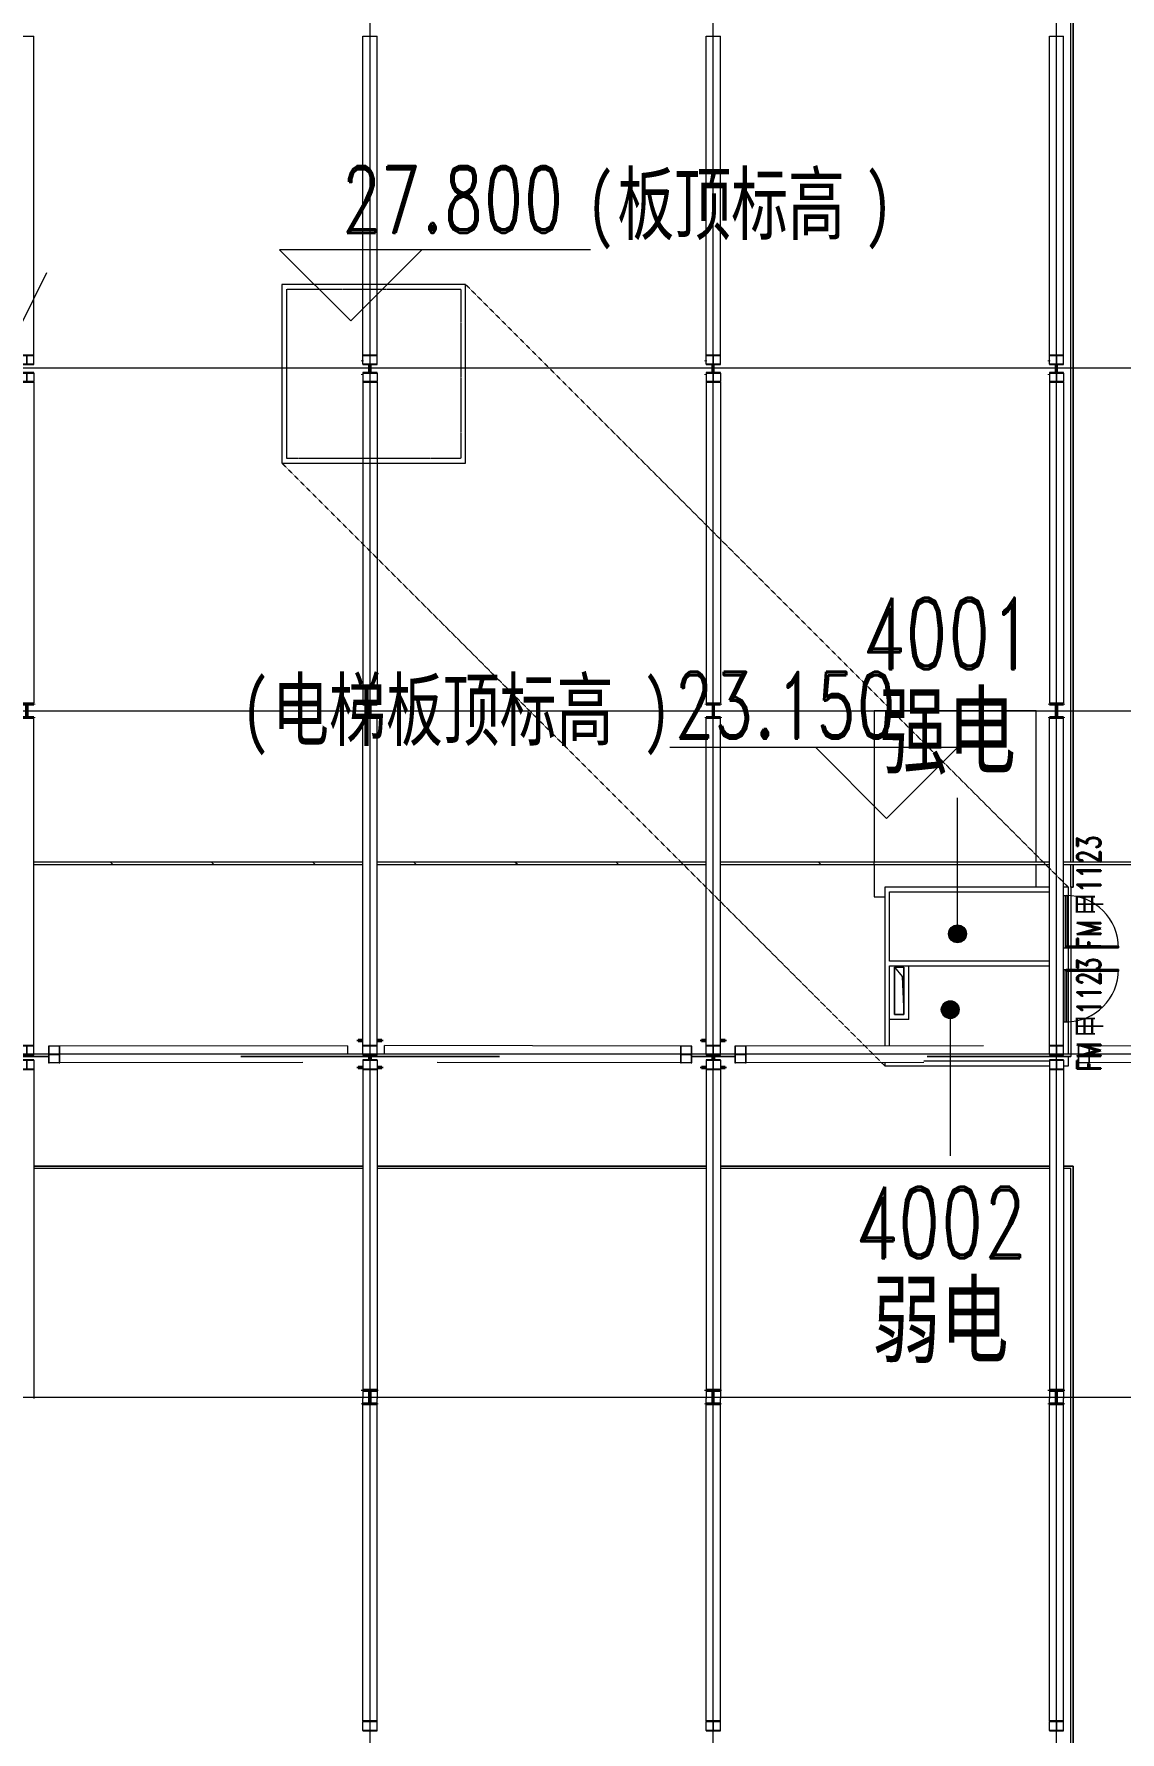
# Model space of a CAD drawing. Header units: millimetres. Extents: x -30000 to 430621, y -31706 to 192400.
# Drawn here: x 43350 to 66133, y 93773 to 129402 of the extents above; entities that cross this region are included whole.
import ezdxf

# ---------------------------------------------------------------- set-up
doc = ezdxf.new("R2010")
doc.units = ezdxf.units.MM
doc.linetypes.add('1_1', pattern=[2, 1, -1])
doc.linetypes.add('轴网线', pattern=[22.04, 18.38, -1.83, 0, -1.83])
doc.layers.get('0').update_dxf_attribs({"color": 8})
for name, color, linetype, lineweight in [('A-ANNO-NOTE', 8, 'Continuous', 5), ('A-AREA-IDEN', 8, 'Continuous', 9), ('A-DETL', 8, 'Continuous', 18), ('A-DETL-GENF', 8, 'Continuous', 18), ('A-DETL-THIN', 8, 'Continuous', 5), ('A-DOOR', 8, 'Continuous', 5), ('A-DOOR-IDEN', 8, 'Continuous', 9), ('A-DOOR-OPNG', 8, 'Continuous', 5), ('A-FLOR', 8, 'Continuous', 5), ('A-FLOR-HRAL', 8, 'Continuous', 5), ('A-GENM', 8, 'Continuous', 5), ('A-WALL', 8, 'Continuous', 5), ('A-WALL-PATT', 8, 'Continuous', 9), ('G-IMPT', 8, 'Continuous', 5), ('S-BEAM', 8, 'Continuous', 5), ('S-COLS', 8, 'Continuous', 5), ('S-GRID', 8, 'Continuous', 9)]:
    doc.layers.add(name, color=color, linetype=linetype, lineweight=lineweight)
doc.styles.add('RomanD', font='romand__.ttf', dxfattribs={"width": 0.7, "height": 1500})
doc.styles.add('RomanD_1', font='romand__.ttf', dxfattribs={"width": 0.7, "height": 500})
doc.styles.add('RomanD_2', font='romand__.ttf', dxfattribs={"width": 0.7, "height": 1400})
doc.styles.add('仿宋_2', font='simfang.ttf', dxfattribs={"width": 0.7, "height": 1500})
doc.styles.add('仿宋_3', font='simfang.ttf', dxfattribs={"width": 0.7, "height": 1250})
doc.styles.add('微软雅黑', font='Microsoft YaHei.ttf', dxfattribs={"width": 0.7, "height": 500})

# ---------------------------------------------------------------- blocks, each defined once
blk = doc.blocks.new('钢_柱_热轧H - HW300X300-659262-LAY-4F-1_500-A')
at = {"layer": 'S-COLS', "lineweight": 15, "true_color": 0xdddddd}
h = blk.add_hatch(color=254, dxfattribs=at)
h.paths.add_polyline_path([(5, -122), (5, 122), (-5, 122), (-5, -122)], flags=0)
h.paths.add_polyline_path([(9, -131), (5, -122), (-5, -131), (5, -131)], flags=0)
h.paths.add_polyline_path([(-150, -150), (150, -150), (150, -135), (-150, -135), (-150, -150)], flags=0)
h.paths.add_polyline_path([(5, 122), (5, 131), (-5, 129)], flags=0)
h.paths.add_polyline_path([(9, 131), (18, 135), (150, 135), (150, 150), (-150, 150), (-150, 135), (5, 132)], flags=0)
at = {"layer": 'S-COLS', "color": 8, "lineweight": 35, "true_color": 0x777777}
for p, q in [((-150, 150), (150, 150)), ((-150, 135), (-150, 150)), ((-18, 135), (-150, 135)), ((-5, -122), (-5, 122)), ((5, 122), (5, -122)), ((150, 135), (18, 135)), ((150, 150), (150, 135)), ((-150, -135), (-18, -135)), ((-150, -150), (-150, -135)), ((150, -150), (-150, -150)), ((18, -135), (150, -135)), ((150, -135), (150, -150))]:
    blk.add_line(p, q, dxfattribs=at)
for centre, start, end in [((-18, 122), 360, 90), ((18, 122), 90, 180), ((-18, -122), 270, 360), ((18, -122), 180, 270)]:
    blk.add_arc(centre, 13, start, end, dxfattribs=at)
blk = doc.blocks.new('钢_柱_焊接H - H600X500X20X30-V17-LAY-4F-1_500-A')
at = {"layer": 'S-COLS', "lineweight": 15, "true_color": 0xdddddd}
h = blk.add_hatch(color=254, dxfattribs=at)
h.paths.add_polyline_path([(250, -300), (250, -270), (150, -270), (150, -300)], flags=0)
h.paths.add_polyline_path([(-250, -300), (-150, -300), (-150, -270), (-250, -270)], flags=0)
h.paths.add_polyline_path([(5, -123), (10, -123), (5, -50), (-10, -50), (-5, -123), (5, -123)], flags=0)
h.paths.add_polyline_path([(-150, 270), (-150, 300), (-250, 300), (-250, 270)], flags=0)
h.paths.add_polyline_path([(150, 270), (250, 270), (250, 300), (150, 300), (150, 287)], flags=0)
at = {"layer": 'S-COLS', "color": 8, "lineweight": 35, "true_color": 0x777777}
for p, q in [((-250, 300), (-150, 300)), ((-250, 270), (-250, 300)), ((-150, 270), (-250, 270)), ((150, 300), (250, 300)), ((250, 270), (150, 270)), ((250, 300), (250, 270)), ((-250, -270), (-150, -270)), ((-250, -300), (-250, -270)), ((-150, -300), (-250, -300)), ((-10, -123), (-10, -50)), ((10, -50), (10, -123)), ((150, -270), (250, -270)), ((250, -300), (150, -300)), ((250, -270), (250, -300))]:
    blk.add_line(p, q, dxfattribs=at)
blk = doc.blocks.new('钢_柱_焊接H - H600X500X20X30-V18-LAY-4F-1_500-A')
at = {"layer": 'S-COLS', "lineweight": 15, "true_color": 0xdddddd}
h = blk.add_hatch(color=254, dxfattribs=at)
h.paths.add_polyline_path([(250, -300), (250, -270), (150, -270), (150, -300)], flags=0)
h.paths.add_polyline_path([(-250, -300), (-150, -300), (-150, -270), (-250, -270)], flags=0)
h.paths.add_polyline_path([(10, -123), (5, -50), (-10, -50), (-5, -123), (5, -123)], flags=0)
h.paths.add_polyline_path([(-250, 270), (-150, 270), (-150, 300), (-250, 300)], flags=0)
h.paths.add_polyline_path([(150, 270), (250, 270), (250, 300), (150, 300), (150, 288)], flags=0)
at = {"layer": 'S-COLS', "color": 8, "lineweight": 35, "true_color": 0x777777}
for p, q in [((-250, 300), (-150, 300)), ((-250, 270), (-250, 300)), ((-150, 270), (-250, 270)), ((150, 300), (250, 300)), ((250, 270), (150, 270)), ((250, 300), (250, 270)), ((-250, -270), (-150, -270)), ((-250, -300), (-250, -270)), ((-150, -300), (-250, -300)), ((-10, -123), (-10, -50)), ((10, -50), (10, -123)), ((150, -270), (250, -270)), ((250, -300), (150, -300)), ((250, -270), (250, -300))]:
    blk.add_line(p, q, dxfattribs=at)
blk = doc.blocks.new('钢_柱_热轧H - HW300X300-659271-LAY-4F-1_500-A')
at = {"layer": 'S-COLS', "lineweight": 15, "true_color": 0xdddddd}
h = blk.add_hatch(color=254, dxfattribs=at)
h.paths.add_polyline_path([(5, -122), (5, 122), (-5, 122), (-5, -122)], flags=0)
h.paths.add_polyline_path([(9, -131), (5, -122), (-5, -131), (5, -131)], flags=0)
h.paths.add_polyline_path([(-150, -150), (150, -150), (150, -135), (-150, -135)], flags=0)
h.paths.add_polyline_path([(5, 122), (5, 131), (-5, 129)], flags=0)
h.paths.add_polyline_path([(9, 131), (18, 135), (150, 135), (150, 150), (-150, 150), (-145, 135), (5, 132)], flags=0)
at = {"layer": 'S-COLS', "color": 8, "lineweight": 35, "true_color": 0x777777}
for p, q in [((-150, 150), (150, 150)), ((-150, 135), (-150, 150)), ((-18, 135), (-150, 135)), ((-5, -122), (-5, 122)), ((5, 122), (5, -122)), ((150, 135), (18, 135)), ((150, 150), (150, 135)), ((-150, -135), (-18, -135)), ((-150, -150), (-150, -135)), ((150, -150), (-150, -150)), ((18, -135), (150, -135)), ((150, -135), (150, -150))]:
    blk.add_line(p, q, dxfattribs=at)
for centre, start, end in [((-18, 122), 360, 90), ((18, 122), 90, 180), ((-18, -122), 270, 360), ((18, -122), 180, 270)]:
    blk.add_arc(centre, 13, start, end, dxfattribs=at)
blk = doc.blocks.new('钢_柱_热轧H - HW300X300-V86-LAY-4F-1_500-A')
at = {"layer": 'S-COLS', "lineweight": 15, "true_color": 0xdddddd}
blk.add_hatch(color=254, dxfattribs=at).paths.add_polyline_path([(4, -104), (5, -104), (0, 67), (-5, 67), (0, -104)], flags=0)
at = {"layer": 'S-COLS', "color": 8, "lineweight": 35, "true_color": 0x777777}
for p, q in [((-150, 135), (-150, 150)), ((-5, -104), (-5, 67)), ((5, 67), (5, -104)), ((-150, -150), (-150, -135))]:
    blk.add_line(p, q, dxfattribs=at)
blk = doc.blocks.new('钢_梁_焊接H - H300X300X10X15-658895-LAY-4F-1_500-A')
at = {"layer": 'S-BEAM', "color": 8, "lineweight": 15, "true_color": 0x777777}
for p, q in [((14250, 129354), (14550, 129354)), ((14250, 122663), (14250, 129354)), ((14550, 122663), (14550, 129354)), ((14550, 122663), (14250, 122663)), ((14250, 122663), (14250, 122653)), ((14250, 122653), (14395, 122653)), ((14250, 122477), (14250, 122653)), ((14395, 122653), (14395, 122477)), ((14405, 122477), (14405, 122653)), ((14405, 122653), (14550, 122653)), ((14550, 122653), (14550, 122663)), ((14550, 122477), (14550, 122653)), ((14395, 122477), (14250, 122477)), ((14250, 122477), (14250, 122467)), ((14250, 122467), (14550, 122467)), ((14550, 122477), (14405, 122477)), ((14550, 122467), (14550, 122477))]:
    blk.add_line(p, q, dxfattribs=at)
blk = doc.blocks.new('钢_梁_焊接H - H300X300X10X15-658896-LAY-4F-1_500-A')
at = {"layer": 'S-BEAM', "color": 8, "lineweight": 15, "true_color": 0x777777}
for p, q in [((14550, 122296), (14250, 122296)), ((14250, 122296), (14250, 122286)), ((14250, 122286), (14395, 122286)), ((14250, 122286), (14250, 122109)), ((14395, 122286), (14395, 122109)), ((14405, 122109), (14405, 122286)), ((14405, 122286), (14550, 122286)), ((14550, 122286), (14550, 122296)), ((14550, 122286), (14550, 122109)), ((14395, 122109), (14250, 122109)), ((14250, 122109), (14250, 122099)), ((14250, 122099), (14550, 122099)), ((14250, 122099), (14250, 115360)), ((14550, 122109), (14405, 122109)), ((14550, 122099), (14550, 122109)), ((14550, 122099), (14550, 115360)), ((14550, 115360), (14250, 115360))]:
    blk.add_line(p, q, dxfattribs=at)
blk = doc.blocks.new('钢_梁_焊接H - H300X300X10X15-658897-LAY-4F-1_500-A')
at = {"layer": 'S-BEAM', "color": 8, "lineweight": 15, "true_color": 0x777777}
for p, q in [((14250, 115049), (14550, 115049)), ((14250, 108179), (14250, 115049)), ((14550, 108179), (14550, 115049)), ((14550, 108179), (14250, 108179)), ((14250, 108179), (14250, 108169)), ((14250, 108169), (14395, 108169)), ((14250, 107986), (14250, 108169)), ((14395, 107986), (14250, 107986)), ((14250, 107986), (14250, 107975)), ((14250, 107975), (14550, 107975)), ((14395, 108169), (14395, 107986)), ((14405, 107986), (14405, 108169)), ((14405, 108169), (14550, 108169)), ((14550, 107986), (14405, 107986)), ((14550, 108169), (14550, 108179)), ((14550, 107986), (14550, 108169)), ((14550, 107975), (14550, 107986))]:
    blk.add_line(p, q, dxfattribs=at)
blk = doc.blocks.new('钢_梁_焊接H - H300X300X10X15-V152-LAY-4F-1_500-A')
at = {"layer": 'S-BEAM', "color": 8, "lineweight": 15, "true_color": 0x777777}
for p, q in [((43350, 107877), (43050, 107877)), ((43050, 107877), (43050, 107867)), ((43050, 107867), (43195, 107867)), ((43050, 107867), (43050, 107683)), ((43195, 107683), (43050, 107683)), ((43050, 107683), (43050, 107673)), ((43050, 107673), (43350, 107673)), ((43050, 107673), (43050, 100949)), ((43195, 107867), (43195, 107683)), ((43205, 107683), (43205, 107867)), ((43205, 107867), (43350, 107867)), ((43350, 107683), (43205, 107683)), ((43350, 107867), (43350, 107877)), ((43350, 107867), (43350, 107683)), ((43350, 107673), (43350, 107683)), ((43350, 107673), (43350, 100770)), ((43050, 100935), (43050, 100770))]:
    blk.add_line(p, q, dxfattribs=at)
blk = doc.blocks.new('钢_梁_焊接H - H300X300X10X15-V122-LAY-4F-1_500-A')
at = {"layer": 'S-BEAM', "color": 8, "lineweight": 15, "true_color": 0x777777}
for p, q in [((21750, 107877), (21450, 107877)), ((21450, 107877), (21450, 107867)), ((21450, 107867), (21595, 107867)), ((21450, 107867), (21450, 107683)), ((21595, 107683), (21450, 107683)), ((21450, 107683), (21450, 107673)), ((21450, 107673), (21750, 107673)), ((21450, 107673), (21450, 100949)), ((21595, 107867), (21595, 107683)), ((21605, 107683), (21605, 107867)), ((21605, 107867), (21750, 107867)), ((21750, 107683), (21605, 107683)), ((21750, 107867), (21750, 107877)), ((21750, 107867), (21750, 107683)), ((21750, 107673), (21750, 107683)), ((21750, 107673), (21750, 100770)), ((21450, 100935), (21450, 100770))]:
    blk.add_line(p, q, dxfattribs=at)
blk = doc.blocks.new('钢_梁_焊接H - H300X300X10X15-V123-LAY-4F-1_500-A')
at = {"layer": 'S-BEAM', "color": 8, "lineweight": 15, "true_color": 0x777777}
for p, q in [((21450, 100665), (21450, 100770)), ((21450, 94007), (21450, 100651)), ((21750, 94007), (21750, 100770)), ((21750, 94007), (21450, 94007)), ((21450, 94007), (21450, 93997)), ((21450, 93997), (21595, 93997)), ((21450, 93807), (21450, 93997)), ((21595, 93807), (21450, 93807)), ((21450, 93807), (21450, 93796)), ((21450, 93796), (21750, 93796)), ((21595, 93997), (21595, 93807)), ((21605, 93807), (21605, 93997)), ((21605, 93997), (21750, 93997)), ((21750, 93807), (21605, 93807)), ((21750, 93997), (21750, 94007)), ((21750, 93807), (21750, 93997)), ((21750, 93796), (21750, 93807))]:
    blk.add_line(p, q, dxfattribs=at)
blk = doc.blocks.new('钢_梁_焊接H - H300X300X10X15-V133-LAY-4F-1_500-A')
at = {"layer": 'S-BEAM', "color": 8, "lineweight": 15, "true_color": 0x777777}
for p, q in [((28950, 107877), (28650, 107877)), ((28650, 107877), (28650, 107867)), ((28650, 107867), (28795, 107867)), ((28650, 107867), (28650, 107683)), ((28795, 107683), (28650, 107683)), ((28650, 107683), (28650, 107673)), ((28650, 107673), (28950, 107673)), ((28650, 107673), (28650, 100949)), ((28795, 107867), (28795, 107683)), ((28805, 107683), (28805, 107867)), ((28805, 107867), (28950, 107867)), ((28950, 107683), (28805, 107683)), ((28950, 107867), (28950, 107877)), ((28950, 107867), (28950, 107683)), ((28950, 107673), (28950, 107683)), ((28950, 107673), (28950, 100770)), ((28650, 100935), (28650, 100770))]:
    blk.add_line(p, q, dxfattribs=at)
blk = doc.blocks.new('钢_梁_焊接H - H300X300X10X15-V134-LAY-4F-1_500-A')
at = {"layer": 'S-BEAM', "color": 8, "lineweight": 15, "true_color": 0x777777}
for p, q in [((28650, 100665), (28650, 100770)), ((28650, 94007), (28650, 100651)), ((28950, 94007), (28950, 100770)), ((28950, 94007), (28650, 94007)), ((28650, 94007), (28650, 93997)), ((28650, 93997), (28795, 93997)), ((28650, 93807), (28650, 93997)), ((28795, 93807), (28650, 93807)), ((28650, 93807), (28650, 93796)), ((28650, 93796), (28950, 93796)), ((28795, 93997), (28795, 93807)), ((28805, 93807), (28805, 93997)), ((28805, 93997), (28950, 93997)), ((28950, 93807), (28805, 93807)), ((28950, 93997), (28950, 94007)), ((28950, 93807), (28950, 93997)), ((28950, 93796), (28950, 93807))]:
    blk.add_line(p, q, dxfattribs=at)
blk = doc.blocks.new('钢_梁_焊接H - H300X300X10X15-V164-LAY-4F-1_500-A')
at = {"layer": 'S-BEAM', "color": 8, "lineweight": 15, "true_color": 0x777777}
for p, q in [((64950, 107877), (64650, 107877)), ((64650, 107877), (64650, 107867)), ((64650, 107867), (64795, 107867)), ((64650, 107867), (64650, 107683)), ((64795, 107683), (64650, 107683)), ((64650, 107683), (64650, 107673)), ((64650, 107673), (64950, 107673)), ((64650, 107673), (64650, 100949)), ((64795, 107867), (64795, 107683)), ((64805, 107683), (64805, 107867)), ((64805, 107867), (64950, 107867)), ((64950, 107683), (64805, 107683)), ((64950, 107867), (64950, 107877)), ((64950, 107867), (64950, 107683)), ((64950, 107673), (64950, 107683)), ((64950, 107673), (64950, 100770)), ((64650, 100935), (64650, 100770))]:
    blk.add_line(p, q, dxfattribs=at)
blk = doc.blocks.new('钢_梁_焊接H - H300X300X10X15-V165-LAY-4F-1_500-A')
at = {"layer": 'S-BEAM', "color": 8, "lineweight": 15, "true_color": 0x777777}
for p, q in [((64650, 100665), (64650, 100770)), ((64650, 94007), (64650, 100651)), ((64950, 94007), (64950, 100770)), ((64950, 94007), (64650, 94007)), ((64650, 94007), (64650, 93997)), ((64650, 93997), (64795, 93997)), ((64650, 93807), (64650, 93997)), ((64795, 93807), (64650, 93807)), ((64650, 93807), (64650, 93796)), ((64650, 93796), (64950, 93796)), ((64795, 93997), (64795, 93807)), ((64805, 93807), (64805, 93997)), ((64805, 93997), (64950, 93997)), ((64950, 93807), (64805, 93807)), ((64950, 93997), (64950, 94007)), ((64950, 93807), (64950, 93997)), ((64950, 93796), (64950, 93807))]:
    blk.add_line(p, q, dxfattribs=at)
blk = doc.blocks.new('钢_梁_热轧H - HW350X350-659144-LAY-4F-1_500-A')
at = {"layer": 'S-BEAM', "color": 8, "lineweight": 15, "true_color": 0x777777}
for p, q in [((43666, 108166), (43653, 108166)), ((43653, 108166), (43653, 107816)), ((43877, 108167), (43666, 108166)), ((43666, 108010), (43666, 108166)), ((43666, 107816), (43666, 107972)), ((43868, 107998), (43675, 107997)), ((43675, 107985), (43868, 107986)), ((43890, 108167), (43877, 108167)), ((43877, 108167), (43877, 108011)), ((43877, 107973), (43877, 107817)), ((49928, 108174), (43890, 108167)), ((43890, 107817), (43890, 108167)), ((49928, 108174), (49928, 108000)), ((43653, 107816), (43666, 107816)), ((43877, 107817), (43666, 107816)), ((43877, 107817), (43890, 107817)), ((48991, 107823), (43890, 107817))]:
    blk.add_line(p, q, dxfattribs=at)
for centre, start_param, end_param in [((43675, 108010), 1.570796, 3.141593), ((43675, 107972), 0, 1.570796), ((43868, 108011), 3.141593, 4.712389), ((43868, 107973), 4.712389, 6.283185)]:
    blk.add_ellipse(centre, major_axis=(0, 13), ratio=0.677285, start_param=start_param, end_param=end_param, dxfattribs=at)
blk = doc.blocks.new('钢_梁_热轧H - HW350X350-659145-LAY-4F-1_500-A')
at = {"layer": 'S-BEAM', "color": 8, "lineweight": 15, "true_color": 0x777777}
for p, q in [((50703, 108000), (50703, 108175)), ((56910, 108167), (50703, 108175)), ((56923, 108167), (56910, 108167)), ((56910, 108167), (56910, 107817)), ((56923, 108011), (56923, 108167)), ((57134, 108166), (56923, 108167)), ((56923, 107817), (56923, 107973)), ((57125, 107997), (56932, 107998)), ((56932, 107986), (57125, 107985)), ((57147, 108166), (57134, 108166)), ((57134, 108166), (57134, 108010)), ((57134, 107972), (57134, 107816)), ((57147, 107816), (57147, 108166)), ((56910, 107817), (51809, 107823)), ((56910, 107817), (56923, 107817)), ((57134, 107816), (56923, 107817)), ((57134, 107816), (57147, 107816))]:
    blk.add_line(p, q, dxfattribs=at)
for centre, start_param, end_param in [((56932, 108011), 1.570796, 3.141593), ((56932, 107973), 0, 1.570796), ((57125, 108010), 3.141593, 4.712389), ((57125, 107972), 4.712389, 6.283185)]:
    blk.add_ellipse(centre, major_axis=(0, 13), ratio=0.677285, start_param=start_param, end_param=end_param, dxfattribs=at)
blk = doc.blocks.new('钢_梁_热轧H - HW350X350-659146-LAY-4F-1_500-A')
at = {"layer": 'S-BEAM', "color": 8, "lineweight": 15, "true_color": 0x777777}
for p, q in [((58066, 108166), (58053, 108166)), ((58053, 108166), (58053, 107816)), ((58277, 108167), (58066, 108166)), ((58066, 108010), (58066, 108166)), ((58066, 107816), (58066, 107972)), ((58268, 107998), (58075, 107997)), ((58075, 107985), (58268, 107986)), ((58290, 108167), (58277, 108167)), ((58277, 108167), (58277, 108011)), ((58277, 107973), (58277, 107817)), ((63266, 108173), (58290, 108167)), ((58290, 107817), (58290, 108167)), ((58053, 107816), (58066, 107816)), ((58277, 107817), (58066, 107816)), ((58277, 107817), (58290, 107817)), ((62017, 107821), (58290, 107817))]:
    blk.add_line(p, q, dxfattribs=at)
for centre, start_param, end_param in [((58075, 108010), 1.570796, 3.141593), ((58075, 107972), 0, 1.570796), ((58268, 108011), 3.141593, 4.712389), ((58268, 107973), 4.712389, 6.283185)]:
    blk.add_ellipse(centre, major_axis=(0, 13), ratio=0.677285, start_param=start_param, end_param=end_param, dxfattribs=at)
blk = doc.blocks.new('钢_梁_热轧H - HW350X350-659247-LAY-4F-1_500-A')
at = {"layer": 'S-BEAM', "color": 8, "lineweight": 15, "true_color": 0x777777}
for p, q in [((65266, 108166), (65253, 108166)), ((65253, 108166), (65253, 107816)), ((65477, 108167), (65266, 108166)), ((65266, 108010), (65266, 108166)), ((65266, 107816), (65266, 107972)), ((65468, 107998), (65275, 107997)), ((65275, 107985), (65468, 107986)), ((65490, 108167), (65477, 108167)), ((65477, 108167), (65477, 108011)), ((65477, 107973), (65477, 107817)), ((69217, 108171), (65490, 108167)), ((65490, 107817), (65490, 108167)), ((71528, 108150), (71528, 108050)), ((65253, 107816), (65266, 107816)), ((65477, 107817), (65266, 107816)), ((65477, 107817), (65490, 107817)), ((70591, 107823), (65490, 107817))]:
    blk.add_line(p, q, dxfattribs=at)
for centre, start_param, end_param in [((65275, 108010), 1.570796, 3.141593), ((65275, 107972), 0, 1.570796), ((65468, 108011), 3.141593, 4.712389), ((65468, 107973), 4.712389, 6.283185)]:
    blk.add_ellipse(centre, major_axis=(0, 13), ratio=0.677285, start_param=start_param, end_param=end_param, dxfattribs=at)
blk = doc.blocks.new('X-ST-F3-04-C-002_HLP2_rvt-1-LAY-4F-1_500-A')
at = {"color": 8, "lineweight": 15, "true_color": 0x777777}
for name, p in [('钢_梁_焊接H - H300X300X10X15-658895-LAY-4F-1_500-A', (28800, 0)), ('钢_梁_焊接H - H300X300X10X15-658895-LAY-4F-1_500-A', (36000, 0)), ('钢_梁_焊接H - H300X300X10X15-658895-LAY-4F-1_500-A', (43200, 0)), ('钢_梁_焊接H - H300X300X10X15-658895-LAY-4F-1_500-A', (50400, 0)), ('钢_梁_焊接H - H300X300X10X15-658896-LAY-4F-1_500-A', (28800, 0)), ('钢_柱_热轧H - HW300X300-V86-LAY-4F-1_500-A', (50395, 122400)), ('钢_梁_焊接H - H300X300X10X15-658896-LAY-4F-1_500-A', (36000, 0)), ('钢_柱_热轧H - HW300X300-V86-LAY-4F-1_500-A', (57595, 122400)), ('钢_梁_焊接H - H300X300X10X15-658896-LAY-4F-1_500-A', (43200, 0)), ('钢_柱_热轧H - HW300X300-V86-LAY-4F-1_500-A', (64795, 122400)), ('钢_柱_热轧H - HW300X300-659262-LAY-4F-1_500-A', (43200, 115200)), ('钢_柱_热轧H - HW300X300-659262-LAY-4F-1_500-A', (50400, 115200)), ('钢_柱_热轧H - HW300X300-659262-LAY-4F-1_500-A', (57600, 115200)), ('钢_柱_热轧H - HW300X300-659262-LAY-4F-1_500-A', (64800, 115200)), ('钢_梁_焊接H - H300X300X10X15-658897-LAY-4F-1_500-A', (28800, 0)), ('钢_梁_焊接H - H300X300X10X15-658897-LAY-4F-1_500-A', (36000, 0)), ('钢_梁_焊接H - H300X300X10X15-658897-LAY-4F-1_500-A', (43200, 0)), ('钢_梁_热轧H - HW350X350-659144-LAY-4F-1_500-A', (0, 0)), ('钢_柱_焊接H - H600X500X20X30-V17-LAY-4F-1_500-A', (50400, 108000)), ('钢_梁_热轧H - HW350X350-659145-LAY-4F-1_500-A', (0, 0)), ('钢_柱_焊接H - H600X500X20X30-V18-LAY-4F-1_500-A', (57600, 108000)), ('钢_梁_热轧H - HW350X350-659146-LAY-4F-1_500-A', (0, 0)), ('钢_梁_热轧H - HW350X350-659247-LAY-4F-1_500-A', (0, 0)), ('钢_梁_焊接H - H300X300X10X15-V152-LAY-4F-1_500-A', (0, 0)), ('钢_梁_焊接H - H300X300X10X15-V122-LAY-4F-1_500-A', (28800, 0)), ('钢_梁_焊接H - H300X300X10X15-V133-LAY-4F-1_500-A', (28800, 0)), ('钢_梁_焊接H - H300X300X10X15-V164-LAY-4F-1_500-A', (0, 0)), ('钢_柱_热轧H - HW300X300-659271-LAY-4F-1_500-A', (50395, 100800)), ('钢_柱_热轧H - HW300X300-659271-LAY-4F-1_500-A', (57595, 100800)), ('钢_柱_热轧H - HW300X300-659271-LAY-4F-1_500-A', (64795, 100800)), ('钢_梁_焊接H - H300X300X10X15-V123-LAY-4F-1_500-A', (28800, 0)), ('钢_梁_焊接H - H300X300X10X15-V134-LAY-4F-1_500-A', (28800, 0)), ('钢_梁_焊接H - H300X300X10X15-V165-LAY-4F-1_500-A', (0, 0))]:
    blk.add_blockref(name, p, dxfattribs=at)
for name, rotation in [('钢_梁_焊接H - H300X300X10X15-658896-LAY-4F-1_500-A', 359.999995021687), ('钢_梁_焊接H - H300X300X10X15-658897-LAY-4F-1_500-A', 4.90455619685548e-06)]:
    blk.add_blockref(name, (50400, 0), dxfattribs=dict(at, rotation=rotation))
blk = doc.blocks.new('单扇平开防火门_带观察窗 - FM甲1123-4703436-LAY-4F-1_500-A')
at = {"layer": 'A-DOOR'}
for p, q in [((550, 1100), (510, 1100)), ((510, 1100), (510, 0)), ((510, 1100), (550, 1100)), ((510, 900), (510, 1100)), ((550, 0), (550, 1100)), ((550, 1100), (550, 900)), ((510, 700), (510, 900)), ((550, 900), (550, 700)), ((510, 0), (510, 700)), ((550, 700), (550, 0)), ((510, 0), (550, 0)), ((550, 0), (510, 0))]:
    blk.add_line(p, q, dxfattribs=at)
blk.add_arc((550, 0), 1100, 90, 180, dxfattribs=at)
at = {"layer": 'A-DOOR-OPNG'}
for p, q in [((-550, -50), (-550, 50)), ((-550, 20), (550, 20)), ((550, -49), (550, 50)), ((-550, -20), (550, -20))]:
    blk.add_line(p, q, dxfattribs=at)
blk = doc.blocks.new('单扇平开防火门_带观察窗 - FM甲1123-4703438-LAY-4F-1_500-A')
at = {"layer": 'A-DOOR'}
for p, q in [((510, -1100), (510, 0)), ((550, 0), (510, 0)), ((510, 0), (510, -700)), ((550, -700), (550, 0)), ((510, 0), (550, 0)), ((550, 0), (550, -1100)), ((510, -700), (510, -900)), ((550, -900), (550, -700)), ((510, -900), (510, -1100)), ((550, -1100), (550, -900)), ((550, -1100), (510, -1100)), ((510, -1100), (550, -1100))]:
    blk.add_line(p, q, dxfattribs=at)
blk.add_arc((550, 0), 1100, 180, 270, dxfattribs=at)
at = {"layer": 'A-DOOR-OPNG'}
for p, q in [((-550, 50), (-550, -50)), ((-550, 20), (550, 20)), ((550, 49), (550, -50)), ((-550, -20), (550, -20))]:
    blk.add_line(p, q, dxfattribs=at)
blk = doc.blocks.new('楼板洞口 - 楼板洞口-翻边100mm-2060212-LAY-4F-1_500-A')
at = {"layer": 'A-GENM'}
for p, q in [((1100, 300), (-25, 300)), ((0, 0), (0, 200)), ((0, 200), (1000, 200)), ((0, 200), (0, 0)), ((1000, 200), (0, 200)), ((0, 0), (200, 160)), ((1000, 0), (0, 0)), ((0, 0), (1000, 0)), ((200, 160), (1000, 200)), ((1000, 200), (1000, 0)), ((1000, 0), (1000, 200)), ((1100, 300), (1100, -100))]:
    blk.add_line(p, q, dxfattribs=at)
blk = doc.blocks.new('顶部扶栏类型 - 顶部扶栏_内部_-3241268-LAY-4F-1_500-A')
at = {"layer": 'A-FLOR-HRAL'}
for p, q in [((43350, 105647), (50250, 105647)), ((50250, 105597), (43350, 105597)), ((50550, 105647), (57450, 105647)), ((57450, 105597), (50550, 105597)), ((57750, 105647), (64650, 105647)), ((64650, 105597), (57750, 105597)), ((64950, 105647), (65150, 105647)), ((65100, 105597), (64950, 105597)), ((65100, 79366), (65100, 105597)), ((65150, 105647), (65150, 79366))]:
    blk.add_line(p, q, dxfattribs=at)
blk = doc.blocks.new('顶部扶栏类型 - 顶部扶栏_内部_-V429-LAY-4F-1_500-A')
at = {"layer": 'A-FLOR-HRAL'}
for p, q in [((50250, 105647), (43350, 105647)), ((50250, 105597), (43350, 105597)), ((57450, 105647), (50550, 105647)), ((57450, 105597), (50550, 105597)), ((64650, 105647), (57750, 105647)), ((64650, 105597), (57750, 105597)), ((65150, 105647), (64950, 105647)), ((65100, 105597), (64950, 105597)), ((65100, 79366), (65100, 105597)), ((65150, 79366), (65150, 105647))]:
    blk.add_line(p, q, dxfattribs=at)
blk = doc.blocks.new('顶部扶栏类型 - 顶部扶栏_内部_-3241325-LAY-4F-1_500-A')
at = {"layer": 'A-FLOR-HRAL'}
for p, q in [((65100, 112025), (65100, 151200)), ((65150, 151250), (65150, 112025)), ((65100, 111500), (65100, 111975)), ((65150, 111975), (65150, 111500)), ((65150, 111500), (65100, 111500))]:
    blk.add_line(p, q, dxfattribs=at)
blk = doc.blocks.new('顶部扶栏类型 - 顶部扶栏_内部_-V432-LAY-4F-1_500-A')
at = {"layer": 'A-FLOR-HRAL'}
for p, q in [((65100, 112025), (65100, 151200)), ((65150, 112025), (65150, 151250)), ((65100, 111500), (65100, 111975)), ((65150, 111500), (65150, 111975)), ((65100, 111500), (65150, 111500))]:
    blk.add_line(p, q, dxfattribs=at)
blk = doc.blocks.new('顶部扶栏类型 - 顶部扶栏_内部_-3241558-LAY-4F-1_500-A')
at = {"layer": 'A-FLOR-HRAL'}
for p, q in [((21425, 108000), (21450, 108000)), ((21750, 108000), (24313, 108000)), ((28347, 108000), (28650, 108000)), ((28950, 108000), (29253, 108000)), ((33287, 108000), (35850, 108000)), ((36150, 108000), (38713, 108000)), ((42747, 108000), (43050, 108000)), ((43350, 108000), (43653, 108000)), ((47687, 108000), (50250, 108000)), ((50550, 108000), (53113, 108000)), ((57147, 108000), (57450, 108000)), ((57750, 108000), (58053, 108000)), ((62087, 108000), (64650, 108000)), ((64950, 108000), (65100, 108000)), ((65100, 108000), (65100, 107950)), ((24313, 107950), (21425, 107950)), ((29253, 107950), (28347, 107950)), ((38713, 107950), (33287, 107950)), ((43653, 107950), (42747, 107950)), ((53113, 107950), (47687, 107950)), ((58053, 107950), (57147, 107950)), ((65100, 107950), (62087, 107950))]:
    blk.add_line(p, q, dxfattribs=at)
blk = doc.blocks.new('顶部扶栏类型 - 顶部扶栏_内部_-V443-LAY-4F-1_500-A')
at = {"layer": 'A-FLOR-HRAL'}
for p, q in [((21425, 108000), (21450, 108000)), ((21750, 108000), (24313, 108000)), ((28347, 108000), (28650, 108000)), ((28950, 108000), (29253, 108000)), ((33287, 108000), (35850, 108000)), ((36150, 108000), (38713, 108000)), ((42747, 108000), (43050, 108000)), ((43350, 108000), (43653, 108000)), ((47687, 108000), (50250, 108000)), ((50550, 108000), (53113, 108000)), ((57147, 108000), (57450, 108000)), ((57750, 108000), (58053, 108000)), ((62087, 108000), (64650, 108000)), ((64950, 108000), (65100, 108000)), ((65100, 108000), (65100, 107950)), ((21425, 107950), (24313, 107950)), ((28347, 107950), (29253, 107950)), ((33287, 107950), (38713, 107950)), ((42747, 107950), (43653, 107950)), ((47687, 107950), (53113, 107950)), ((57147, 107950), (58053, 107950)), ((62087, 107950), (65100, 107950))]:
    blk.add_line(p, q, dxfattribs=at)
blk = doc.blocks.new('分区-小比例 - 分区-小比例_dwg-3125162-LAY-4F-1_500-A')
at = {"layer": 'G-IMPT', "color": 9, "true_color": 0xbababa, "flags": 128}
blk.add_lwpolyline([(47540, 166413), (48622, 163167), (48622, 169675), (47540, 166413), (45376, 168593), (42114, 169675), (39950, 169675), (36688, 168593), (34523, 166413), (33441, 164249), (32359, 160987), (32359, 155561), (33441, 152315), (34523, 150135), (36688, 147971), (39950, 146888), (42114, 146888), (45376, 147971), (47540, 150135), (48622, 152315)], dxfattribs=at)
blk = doc.blocks.new('分区-小比例 - A-1058767-LAY-4F-1_500-A')
blk.add_blockref('分区-小比例 - 分区-小比例_dwg-3125162-LAY-4F-1_500-A', (5054, 3407))
blk = doc.blocks.new('高程点-说明仿宋-2 - 高程点-说明仿宋-2-1141479-LAY-4F-1_500-A')
at = {"layer": 'A-ANNO-NOTE', "lineweight": 18}
for p, q in [((10.062, 2.987), (-2.987, 2.987)), ((0, 0), (-2.987, 2.987)), ((0, 0), (2.987, 2.987))]:
    blk.add_line(p, q, dxfattribs=at)
blk = doc.blocks.new('高程点-说明仿宋 - 高程点-说明仿宋-4221401-LAY-4F-1_500-A')
at = {"layer": 'A-ANNO-NOTE', "lineweight": 18}
for p, q in [((0, 0), (2.987, -2.987)), ((0, 0), (-2.987, -2.987)), ((9.1, -2.987), (-2.987, -2.987))]:
    blk.add_line(p, q, dxfattribs=at)

msp = doc.modelspace()

# ---------------------------------------------------------------- hatches: boundary and pattern name
at = {"layer": 'A-AREA-IDEN', "lineweight": 18}
h = msp.add_hatch(color=256, dxfattribs=at)
edge = h.paths.add_edge_path(flags=0)
edge.add_arc((62722.7, 110521), 187.5, 0, 360)
h = msp.add_hatch(color=256, dxfattribs=at)
edge = h.paths.add_edge_path(flags=0)
edge.add_arc((62570.7, 108929.9), 187.5, 0, 360)
at = {"layer": 'A-WALL-PATT', "lineweight": 5}
h = msp.add_hatch(dxfattribs=at)
h.set_pattern_fill('FP_14', color=256, style=0, pattern_type=2)
h.set_pattern_definition([(135, (-4e-09, 0), (-1060.66, -1060.66), [])])
h.paths.add_polyline_path([(60975, 111975), (60975, 112025), (57750, 112025), (57750, 111975), (60843.1, 111975)], flags=0)
h.paths.add_polyline_path([(21750, 111975), (28650, 111975), (28650, 112025), (21750, 112025), (21750, 111976)], flags=0)
h.paths.add_polyline_path([(28950, 111975), (35850, 111975), (35850, 112025), (28950, 112025), (28950, 111997.9)], flags=0)
h.paths.add_polyline_path([(54196.1, 111975), (57450, 111975), (57450, 112025), (50550, 112025), (50550, 111975)], flags=0)
h.paths.add_polyline_path([(36150, 111975), (43050, 111975), (43050, 112025), (36150, 112019.9)], flags=0)
h.paths.add_polyline_path([(47549.1, 111975), (50250, 111975), (50250, 112025), (43350, 112025), (43350, 111975)], flags=0)
h.paths.add_polyline_path([(21450, 111975), (21450, 112025), (21425, 112025), (21425, 111975)], flags=0)

# ---------------------------------------------------------------- linework, layer by layer
at = {"layer": 'A-AREA-IDEN', "lineweight": 18}
for p, q in [((62722.7, 110521), (62722.7, 113376.4)), ((62570.7, 108929.9), (62570.7, 105863.5))]:
    msp.add_line(p, q, dxfattribs=at)
for centre in [(62722.7, 110521), (62570.7, 108929.9)]:
    msp.add_circle(centre, 187.5, dxfattribs=at)
at = {"layer": 'A-DETL', "linetype": '1_1', "lineweight": 5}
for p, q in [((48652.6, 124047.4), (52302.6, 124047.4)), ((48652.6, 120497.4), (48652.6, 124047.4)), ((52302.6, 124047.4), (52302.6, 120497.4)), ((65050, 111500), (52402.6, 124147.4)), ((52302.6, 120497.4), (48652.6, 120497.4)), ((61200, 107750), (48552.6, 120397.4))]:
    msp.add_line(p, q, dxfattribs=at)
at = {"layer": 'A-DETL-THIN'}
for p, q in [((52402.6, 124147.4), (48552.6, 124147.4)), ((48552.6, 124147.4), (48552.6, 120397.4)), ((52402.6, 120397.4), (52402.6, 124147.4)), ((48552.6, 120397.4), (52402.6, 120397.4))]:
    msp.add_line(p, q, dxfattribs=at)
at = {"layer": 'A-FLOR'}
for p, q in [((64375, 115200), (60975, 115200)), ((60975, 115200), (60975, 112025)), ((64375, 112025), (64375, 115200)), ((60975, 111975), (60975, 111300)), ((64375, 111500), (64375, 111975)), ((60975, 111300), (61200, 111300)), ((65050, 111500), (64950, 111500)), ((65050, 110265), (65050, 111500)), ((65100, 111500), (65100, 110265)), ((65050, 109775), (65050, 110225)), ((65100, 110225), (65100, 109775)), ((65050, 108000), (65050, 109735)), ((65100, 109735), (65100, 108000)), ((65050, 107850), (65050, 107950))]:
    msp.add_line(p, q, dxfattribs=at)
at = {"layer": 'A-WALL'}
for p, q in [((50250, 112025), (43350, 112025)), ((43350, 111975), (50250, 111975)), ((57450, 112025), (50550, 112025)), ((50550, 111975), (57450, 111975)), ((64650, 112025), (57750, 112025)), ((57750, 111975), (64650, 111975)), ((60975, 111975), (60975, 112025)), ((68625, 112025), (64950, 112025)), ((64950, 111975), (68625, 111975)), ((61200, 111500), (61200, 108170.4)), ((64650, 111500), (61200, 111500)), ((61300, 109950), (61300, 111400)), ((61300, 111400), (64650, 111400)), ((64650, 109950), (61300, 109950)), ((61300, 108170.6), (61300, 109850)), ((61300, 109850), (64650, 109850)), ((61200, 107820.4), (61200, 107750)), ((61200, 107750), (64650, 107750)), ((64650, 107850), (62017, 107850)), ((64950, 107750), (65050, 107750)), ((65050, 107750), (65050, 107850))]:
    msp.add_line(p, q, dxfattribs=at)
at = {"layer": 'S-GRID', "linetype": '轴网线'}
for p, q in [((50400, -17706.2), (50400, 174400)), ((57600, -17706.2), (57600, 174400)), ((64800, -17706.2), (64800, 174400)), ((-16000, 122400), (308800, 122400)), ((-16000, 115200), (308800, 115200)), ((-16000, 108000), (308800, 108000)), ((-16000, 100800), (308800, 100800))]:
    msp.add_line(p, q, dxfattribs=at)

# ---------------------------------------------------------------- block references
at = {"lineweight": 5}
msp.add_blockref('X-ST-F3-04-C-002_HLP2_rvt-1-LAY-4F-1_500-A', (0, 0), dxfattribs=at)
at = {"layer": 'A-ANNO-NOTE', "lineweight": 18, "xscale": 500, "yscale": 500, "zscale": 500}
msp.add_blockref('高程点-说明仿宋-2 - 高程点-说明仿宋-2-1141479-LAY-4F-1_500-A', (49994.1, 123382), dxfattribs=at)
at = {"layer": 'A-ANNO-NOTE', "lineweight": 18, "xscale": 500, "yscale": 500, "zscale": 500, "rotation": 180}
msp.add_blockref('高程点-说明仿宋 - 高程点-说明仿宋-4221401-LAY-4F-1_500-A', (61236.8, 112943.2), dxfattribs=at)
at = {"layer": 'A-DETL-GENF', "lineweight": 5}
msp.add_blockref('分区-小比例 - A-1058767-LAY-4F-1_500-A', (-10056.6, -31326.9), dxfattribs=at)
at = {"layer": 'A-DOOR'}
for name, p, rotation in [('单扇平开防火门_带观察窗 - FM甲1123-4703436-LAY-4F-1_500-A', (65000, 110775), 270), ('单扇平开防火门_带观察窗 - FM甲1123-4703438-LAY-4F-1_500-A', (65000, 109225), 90)]:
    msp.add_blockref(name, p, dxfattribs=dict(at, rotation=rotation))
at = {"layer": 'A-FLOR-HRAL'}
for name in ['顶部扶栏类型 - 顶部扶栏_内部_-3241325-LAY-4F-1_500-A', '顶部扶栏类型 - 顶部扶栏_内部_-V432-LAY-4F-1_500-A', '顶部扶栏类型 - 顶部扶栏_内部_-3241558-LAY-4F-1_500-A', '顶部扶栏类型 - 顶部扶栏_内部_-V443-LAY-4F-1_500-A', '顶部扶栏类型 - 顶部扶栏_内部_-3241268-LAY-4F-1_500-A', '顶部扶栏类型 - 顶部扶栏_内部_-V429-LAY-4F-1_500-A']:
    msp.add_blockref(name, (0, 0), dxfattribs=at)
at = {"layer": 'A-GENM', "rotation": 270.0000000000003}
msp.add_blockref('楼板洞口 - 楼板洞口-翻边100mm-2060212-LAY-4F-1_500-A', (61400, 109825), dxfattribs=at)

# ---------------------------------------------------------------- texts
at = {"layer": 'A-ANNO-NOTE', "lineweight": 9, "attachment_point": 1}
for s, insert, char_height, width, style in [('27.800', (49797.3, 126631.1), 1400, 6229.112, 'RomanD_2'), ('\\f仿宋|b0|i0|c134|p49|;\\W.7;(', (54938.8, 126463.4), 1250, 785.654, '仿宋_3'), ('板顶标高', (55587.1, 126463.4), 1250, 6285.23, '仿宋_3'), ('\\f仿宋|b0|i0|c134|p49|;\\W.7;)', (60772.9, 126463.4), 1250, 785.654, '仿宋_3'), ('\\f仿宋|b0|i0|c134|p49|;\\W.7;(', (47697.7, 115849.4), 1250, 785.654, '仿宋_3'), ('电梯板顶标高', (48345.9, 115849.4), 1250, 9427.845, '仿宋_3'), ('\\f仿宋|b0|i0|c134|p49|;\\W.7;)', (56124.7, 115849.4), 1250, 785.654, '仿宋_3'), ('23.150', (56773.2, 116017.1), 1400, 6229.112, 'RomanD_2')]:
    msp.add_mtext(s, dxfattribs=dict(at, insert=insert, char_height=char_height, width=width, style=style))
at = {"layer": 'A-AREA-IDEN', "char_height": 1500, "attachment_point": 1}
for s, insert, width, style in [('4001', (60720.7, 117573.5), 4826.159, 'RomanD'), ('强电', (61084.2, 115539.3), 3928.269, '仿宋_2'), ('4002', (60568.7, 105213.7), 4826.159, 'RomanD'), ('弱电', (60932.2, 103179.6), 3928.269, '仿宋_2')]:
    msp.add_mtext(s, dxfattribs=dict(at, insert=insert, width=width, style=style))
at = {"layer": 'A-DOOR-IDEN', "char_height": 500, "attachment_point": 1, "rotation": 90}
for s, insert, width, style in [('1123', (65228.3, 111388.4), 1683.544, 'RomanD_1'), ('\\f微软雅黑|b0|i0|c134|p34|;\\W.7;甲', (65228.3, 110902.3), 589.24, '微软雅黑'), ('FM', (65228.3, 110184.6), 869.831, 'RomanD_1'), ('1123', (65228.3, 108830.1), 1683.544, 'RomanD_1'), ('\\f微软雅黑|b0|i0|c134|p34|;\\W.7;甲', (65228.3, 108343.9), 589.24, '微软雅黑'), ('FM', (65228.3, 107626.2), 869.831, 'RomanD_1')]:
    msp.add_mtext(s, dxfattribs=dict(at, insert=insert, width=width, style=style))

doc.saveas('drawing.dxf')
